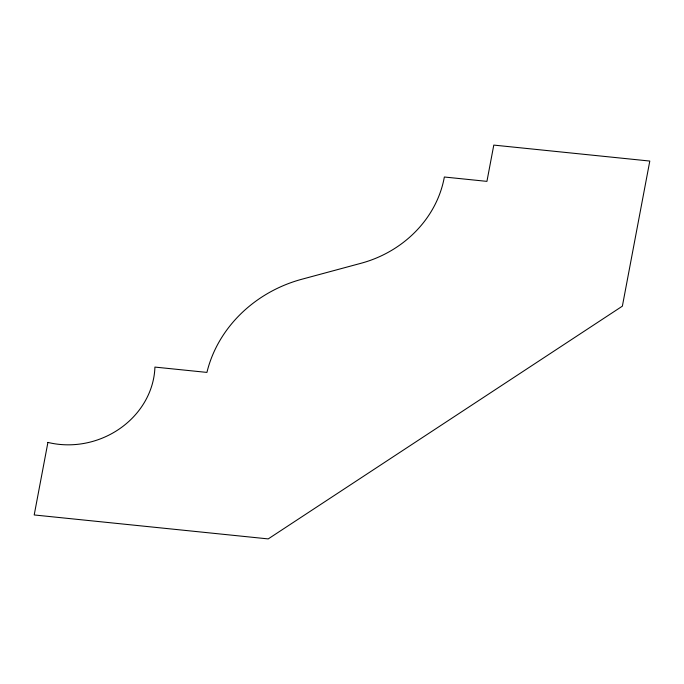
<?xml version="1.0" encoding="UTF-8"?>
<svg xmlns="http://www.w3.org/2000/svg" width="684" height="684" viewBox="0 0 684 684"><rect width="100%" height="100%" fill="white"/><g stroke="black" fill="none" stroke-linecap="round" stroke-linejoin="round"><path stroke-width="1.03" d="M47.914 442.411L34.2 514.958L268.222 538.906L622.372 306.158L649.8 161.056L493.788 145.093L486.931 181.371L444.344 177.011A110.167 99.274 -19.1 0 1 361.101 263.254L301.747 279.269A127.292 114.698 -19.1 0 0 206.927 372.404L154.917 367.086A82.311 74.163 -19.1 0 1 47.914 442.411"/></g></svg>
